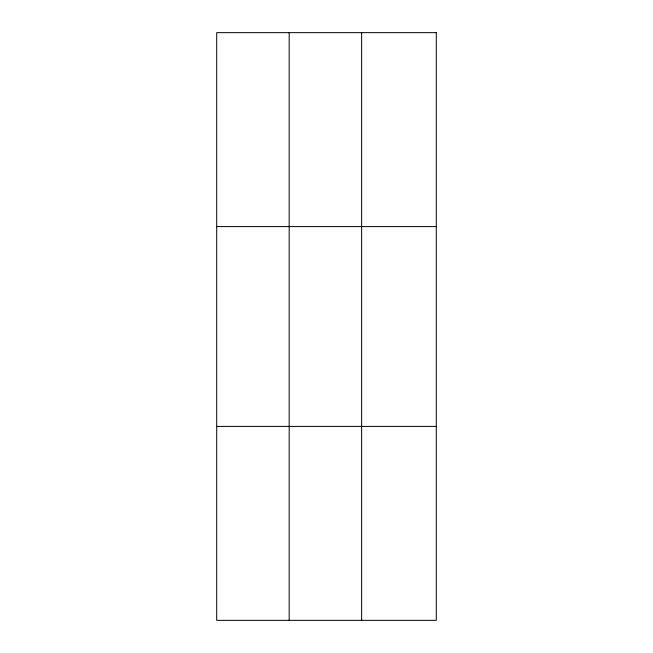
<?xml version="1.0" encoding="UTF-8"?>
<svg xmlns="http://www.w3.org/2000/svg" width="653" height="653" viewBox="0 0 653 653"><rect width="100%" height="100%" fill="white"/><g stroke="black" fill="none" stroke-linecap="round" stroke-linejoin="round"><path stroke-width="0.98" d="M289.173 620.35L289.173 32.65M361.631 620.35L361.631 32.65M216.714 226.591L436.286 226.591M216.714 426.409L436.286 426.409M436.286 32.65L436.286 620.35L216.714 620.35L216.714 32.65L436.286 32.65"/></g></svg>
